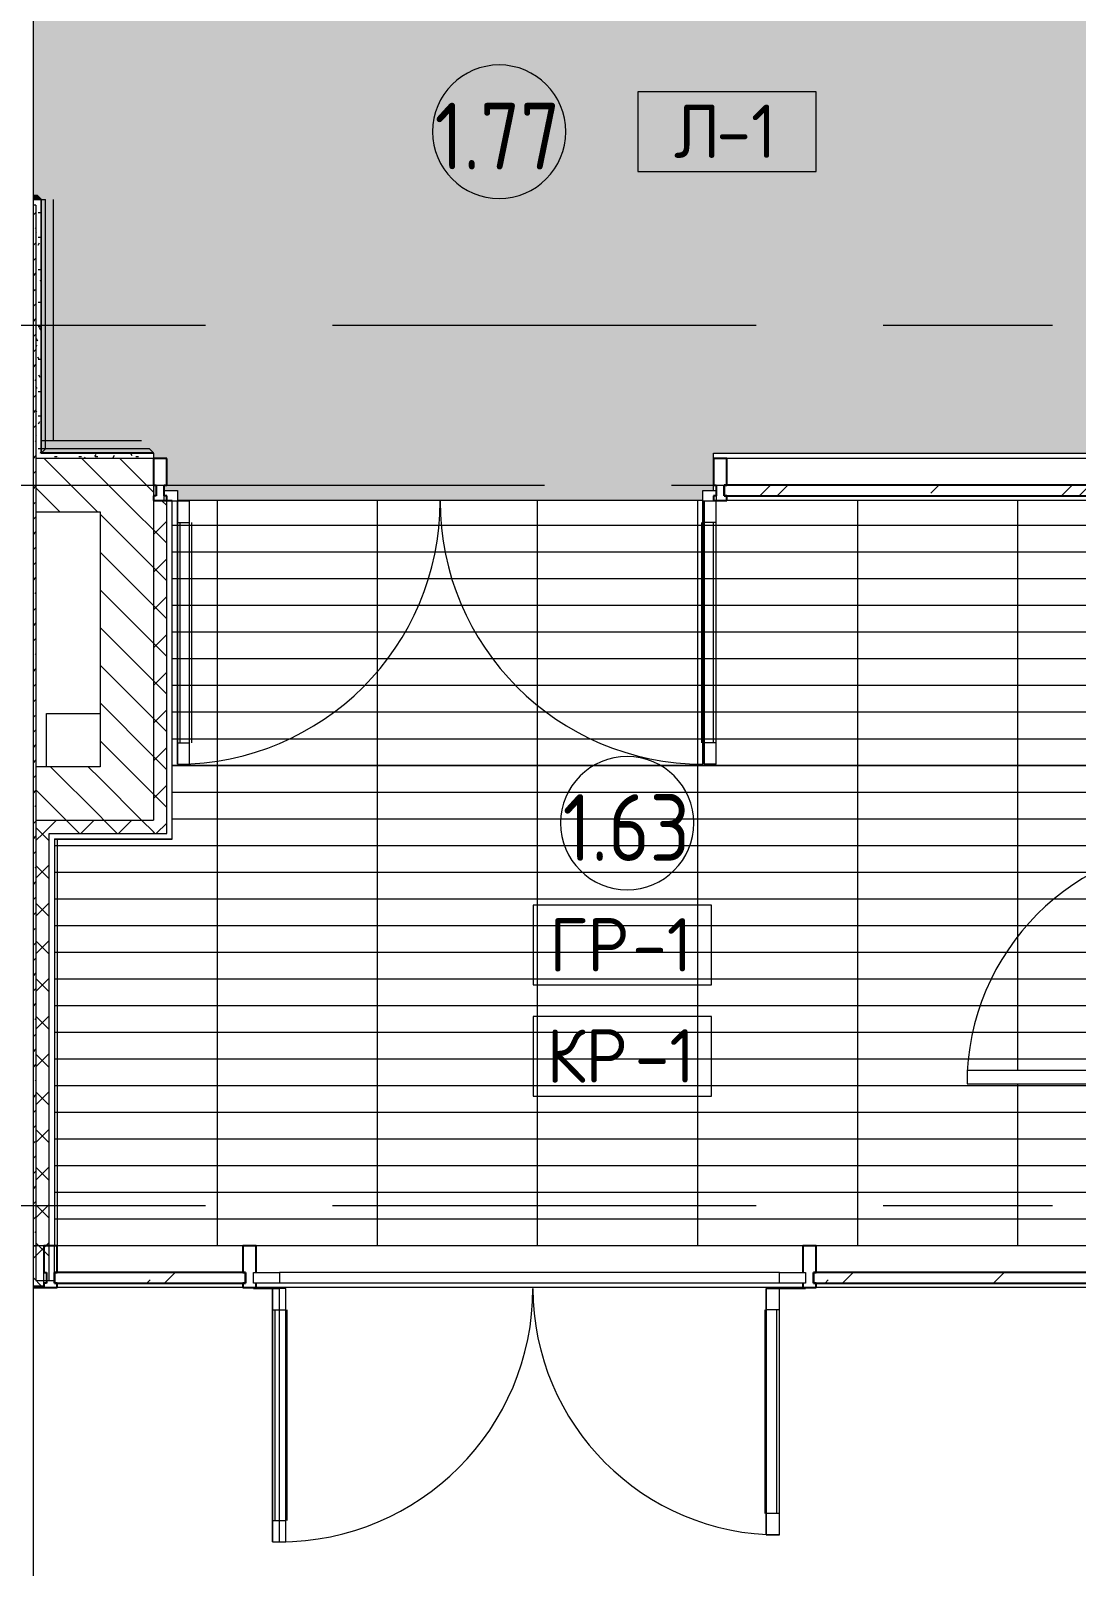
# Model space of a CAD drawing. Header units: millimetres. Extents: x 81671 to 282875, y -8553 to 29000.
# Drawn here: x 84950 to 88870, y 6448 to 12203 of the extents above; entities that cross this region are included whole.
import ezdxf

# ---------------------------------------------------------------- set-up
doc = ezdxf.new("R2010")
doc.units = ezdxf.units.MM
doc.linetypes.add('Осевая', pattern=[3175, 635, -476.25, 1587.5, -476.25])
for name, color, linetype, lineweight in [('A-AREA-IDEN', 7, 'Continuous', 9), ('A-DETL-GENF', 7, 'Continuous', 9), ('A-DOOR', 7, 'Continuous', 9), ('A-DOOR-1', 7, 'Continuous', 13), ('A-DOOR-FRAM', 7, 'Continuous', 13), ('A-FLOR-IDEN', 7, 'Continuous', 9), ('A-FLOR-PATT', 7, 'Continuous', 9), ('A-GLAZ-CURT', 7, 'Continuous', 9), ('A-GLAZ-CURT-1', 7, 'Continuous', 25), ('A-GLAZ-CWMG', 7, 'Continuous', 9), ('A-GLAZ-CWMG-1', 7, 'Continuous', 25), ('A-WALL', 7, 'Continuous', 9), ('I-WALL', 7, 'Continuous', 9), ('Оси', 7, 'Continuous', 9), ('Оси-2', 7, 'Осевая', 9)]:
    doc.layers.add(name, color=color, linetype=linetype, lineweight=lineweight)
for name, color, linetype, lineweight, true_color in [('A-FLOR-1', 7, 'Continuous', 9, 0x787878), ('A-GENM-3', 5, 'Continuous', 9, 0x0000ff), ('A-WALL-1', 9, 'Continuous', 9, 0x808080), ('A-WALL-FNSH-1', 9, 'Continuous', 9, 0x808080), ('I-WALL-2', 9, 'Continuous', 9, 0x808080)]:
    doc.layers.add(name, color=color, linetype=linetype, lineweight=lineweight, true_color=true_color)
doc.styles.add('GOST Common', font='GOST_Common.ttf', dxfattribs={"width": 0.9, "height": 250})
doc.styles.add('GOST Common_1', font='GOST_Common.ttf', dxfattribs={"height": 200})
pattern_1 = [(45, (0, 0), (-70.71068, 70.71068), []), (135, (0, 0), (-70.71068, -70.71068), [])]
pattern_2 = [(135, (0, 0), (-70.71068, -70.71068), [])]
pattern_3 = [(0, (0, 0), (121.92, 30.48), [10.058, -81.382, 10.058, -81.382, -487.68]), (0, (0, 0), (121.92, 30.48), [-182.88, 10.058, -172.822, 10.058, -81.382, -213.36]), (0, (0, 0), (121.92, 30.48), [-457.2, 10.058, -50.902, 10.058, -142.342]), (120, (45.72, 15.24), (-87.356454, 90.345817), [10.058, -81.382, 10.058, -81.382, -487.68]), (120, (45.72, 15.24), (-87.356454, 90.345817), [-182.88, 10.058, -172.822, 10.058, -81.382, -213.36]), (120, (45.72, 15.24), (-87.356454, 90.345817), [-457.2, 10.058, -50.902, 10.058, -142.342]), (240, (60.96, 76.2), (-34.563546, -120.825817), [10.058, -81.382, 10.058, -81.382, -487.68]), (240, (60.96, 76.2), (-34.563546, -120.825817), [-182.88, 10.058, -172.822, 10.058, -81.382, -213.36]), (240, (60.96, 76.2), (-34.563546, -120.825817), [-457.2, 10.058, -50.902, 10.058, -142.342])]

# ---------------------------------------------------------------- blocks, each defined once
blk = doc.blocks.new('110_Дверь_СКБ_2Ст - Д-2а_п_ Из коридора на лестницу-32215424-План отделки полов с раскладкой материалов 1 этажа в осях 23_1-33')
at = {"layer": 'A-DOOR'}
for centre, radius, start, end in [((-637.5, 125), 900, 0, 90), ((662.5, 125), 400, 90, 180)]:
    blk.add_arc(centre, radius, start, end, dxfattribs=at)
at = {"layer": 'A-DOOR-1'}
for p, q in [((-637.5, 1025), (-637.5, 125)), ((-587.5, 1025), (-637.5, 1025)), ((-587.5, 125), (-587.5, 1025)), ((662.5, 525), (612.5, 525)), ((612.5, 525), (612.5, 125)), ((662.5, 125), (662.5, 525)), ((-637.5, 125), (-587.5, 125)), ((612.5, 125), (662.5, 125))]:
    blk.add_line(p, q, dxfattribs=at)
at = {"layer": 'A-DOOR-FRAM'}
for p, q in [((-672.5, 133), (-742.5, 133)), ((-742.5, 133), (-742.5, 125)), ((-742.5, 125), (-672.5, 125)), ((-637.5, 125), (-687.5, 125)), ((-687.5, 125), (-687.5, 45)), ((-672.5, 125), (-672.5, 133)), ((-637.5, 75), (-637.5, 125)), ((662.5, 125), (662.5, 75)), ((712.5, 125), (662.5, 125)), ((767.5, 133), (697.5, 133)), ((697.5, 133), (697.5, 125)), ((697.5, 125), (767.5, 125)), ((712.5, 45), (712.5, 125)), ((767.5, 125), (767.5, 133)), ((-627.5, 75), (-637.5, 75)), ((-627.5, 45), (-627.5, 75)), ((662.5, 75), (652.5, 75)), ((652.5, 75), (652.5, 45)), ((-687.5, 45), (-627.5, 45)), ((-672.5, 45), (-687.5, 45)), ((-687.5, 45), (-687.5, -125)), ((-672.5, -125), (-672.5, 45)), ((652.5, 45), (712.5, 45)), ((712.5, 45), (697.5, 45)), ((697.5, 45), (697.5, -125)), ((712.5, -125), (712.5, 45)), ((-672.5, -125), (-742.5, -125)), ((-742.5, -125), (-742.5, -133)), ((-742.5, -133), (-672.5, -133)), ((-687.5, -125), (-672.5, -125)), ((-672.5, -133), (-672.5, -125)), ((697.5, -125), (712.5, -125)), ((767.5, -125), (697.5, -125)), ((697.5, -125), (697.5, -133)), ((697.5, -133), (767.5, -133)), ((767.5, -133), (767.5, -125))]:
    blk.add_line(p, q, dxfattribs=at)
blk = doc.blocks.new('Системная панель - Стекло - 40мм-24251897-План отделки полов с раскладкой материалов 1 этажа в осях 23_1-33')
at = {"layer": 'A-GLAZ-CURT'}
h = blk.add_hatch(dxfattribs=at)
h.set_pattern_fill('FP_30', color=256, style=0, pattern_type=2)
h.set_pattern_definition([(45, (-85497.5, -7410), (-282.8427, 282.8427), [200, -600]), (45, (-85697.5, -7510), (-282.8427, 282.8427), [600, -200]), (45, (-85297.5, -7610), (-282.8427, 282.8427), [200, -600])])
h.paths.add_polyline_path([(-243.9, 0), (357.5, 0), (357.5, 40), (-357.5, 40), (-357.5, 0)])
at = {"layer": 'A-GLAZ-CURT-1'}
for p, q in [((357.5, 40), (-357.5, 40)), ((-357.5, 40), (-357.5, 0)), ((-357.5, 0), (357.5, 0)), ((357.5, 0), (357.5, 40))]:
    blk.add_line(p, q, dxfattribs=at)
blk = doc.blocks.new('Прямоугольный импост - Импост структурный с накладкой - 160мм-24251894-План отделки полов с раскладкой материалов 1 этажа в осях 23_1-33')
at = {"layer": 'A-GLAZ-CWMG'}
for p, q in [((85745, 7650), (85050, 7650)), ((85745, 7493), (85050, 7493))]:
    blk.add_line(p, q, dxfattribs=at)
blk = doc.blocks.new('Дверь_Витражная_остекление_ - ВВ-17 остекление-32475309-План отделки полов с раскладкой материалов 1 этажа в осях 23_1-33')
at = {"layer": 'A-DETL-GENF'}
for p, q in [((-940, -20), (-985, -20)), ((-985, -1005), (-985, -20)), ((-940, -20), (-985, -20)), ((-985, -20), (-985, -1005)), ((-940, -1005), (-940, -20)), ((-940, -1005), (-940, -20)), ((990, -1005), (990, -20)), ((990, -20), (990, -1005)), ((1035, -1005), (1035, -20)), ((1035, -1005), (1035, -20)), ((-985, -100), (-940, -100)), ((-975, -925), (-975, -100)), ((-931, -925), (-931, -100)), ((981, -925), (981, -100)), ((1035, -100), (990, -100)), ((1025, -925), (1025, -100)), ((-985, -925), (-940, -925)), ((1035, -925), (990, -925)), ((-985, -1005), (-940, -1005)), ((-985, -1005), (-940, -1005)), ((1035, -1005), (990, -1005)), ((990, -1005), (1035, -1005))]:
    blk.add_line(p, q, dxfattribs=at)
at = {"layer": 'A-DOOR'}
for p, q in [((-985, -1005), (-985, -20)), ((985, -1005), (985, -20))]:
    blk.add_line(p, q, dxfattribs=at)
for centre, start, end in [((-985, -20), 270, 0), ((985, -20), 180, 270)]:
    blk.add_arc(centre, 985, start, end, dxfattribs=at)
at = {"layer": 'A-DOOR-1'}
for p, q in [((-1035, 20), (-985, 20)), ((-1035, -20), (-1035, 20)), ((-985, 20), (-985, -20)), ((985, 20), (1035, 20)), ((985, -20), (985, 20)), ((1035, 20), (1035, -20)), ((-985, -20), (-1035, -20)), ((1035, -20), (985, -20))]:
    blk.add_line(p, q, dxfattribs=at)
blk = doc.blocks.new('Системная панель - Стекло - 40мм-24251898-План отделки полов с раскладкой материалов 1 этажа в осях 23_1-33')
at = {"layer": 'A-GLAZ-CURT'}
h = blk.add_hatch(dxfattribs=at)
h.set_pattern_fill('FP_31', color=256, style=0, pattern_type=2)
h.set_pattern_definition([(45, (-88612.5, -7410), (-282.8427, 282.8427), [200, -600]), (45, (-88812.5, -7510), (-282.8427, 282.8427), [600, -200]), (45, (-88412.5, -7610), (-282.8427, 282.8427), [200, -600])])
h.paths.add_polyline_path([(627.5, 0), (627.5, 40), (-627.5, 40), (-627.5, 0), (-29.1, 0)])
at = {"layer": 'A-GLAZ-CURT-1'}
for p, q in [((627.5, 40), (-627.5, 40)), ((-627.5, 40), (-627.5, 0)), ((627.5, 0), (627.5, 40)), ((-627.5, 0), (627.5, 0))]:
    blk.add_line(p, q, dxfattribs=at)
blk = doc.blocks.new('Прямоугольный импост - Импост структурный с накладкой - 160мм-24251895-План отделки полов с раскладкой материалов 1 этажа в осях 23_1-33')
at = {"layer": 'A-GLAZ-CWMG'}
for p, q in [((89130, 7650), (87895, 7650)), ((89130, 7493), (87895, 7493))]:
    blk.add_line(p, q, dxfattribs=at)
blk = doc.blocks.new('Прямоугольный импост - Импост структурный с накладкой - 160мм-18691755-План отделки полов с раскладкой материалов 1 этажа в осях 23_1-33')
at = {"layer": 'A-GLAZ-CWMG-1'}
for p, q in [((-25, 0), (-25, 17)), ((-25, 17), (25, 17)), ((25, 0), (15, 0)), ((15, 0), (15, -40)), ((25, 17), (25, 0)), ((-25, -140), (-25, -40)), ((15, -40), (25, -40)), ((25, -40), (25, -140)), ((25, -140), (-25, -140))]:
    blk.add_line(p, q, dxfattribs=at)
blk = doc.blocks.new('Дверь_Витражная_СКБ_2Ст - ВВ-17-31911620-План отделки полов с раскладкой материалов 1 этажа в осях 23_1-33')
at = {"layer": 'A-DETL-GENF'}
for p, q in [((-1035, -20), (-1035, -17)), ((-1035, -17), (-1035, -20)), ((-937, -20), (-1035, -20)), ((-1035, -20), (-937, -20)), ((-913, -20), (-963, -20)), ((-963, -970), (-963, -20)), ((-913, -20), (-963, -20)), ((-963, -20), (-963, -970)), ((-937, -17), (-937, -20)), ((-937, -20), (-937, -17)), ((-913, -970), (-913, -20)), ((-913, -970), (-913, -20)), ((887, -20), (937, -20)), ((887, -944), (887, -20)), ((887, -20), (887, -944)), ((937, -20), (887, -20)), ((937, -17), (937, -20)), ((937, -17), (937, -20)), ((937, -944), (937, -20)), ((937, -944), (937, -20)), ((937, -20), (1035, -20)), ((937, -20), (1035, -20)), ((1035, -20), (1035, -17)), ((1035, -20), (1035, -17)), ((-963, -100), (-913, -100)), ((-953, -890), (-953, -100)), ((-909, -890), (-909, -100)), ((883, -864), (883, -100)), ((937, -100), (887, -100)), ((927, -864), (927, -100)), ((-963, -890), (-913, -890)), ((937, -864), (887, -864)), ((-963, -970), (-913, -970)), ((-963, -970), (-913, -970)), ((937, -944), (887, -944)), ((887, -944), (937, -944))]:
    blk.add_line(p, q, dxfattribs=at)
at = {"layer": 'A-DOOR'}
for p, q in [((-937, -970), (-937, -20)), ((937, -944), (937, -20))]:
    blk.add_line(p, q, dxfattribs=at)
for centre, radius, start, end in [((-937, -20), 950, 270, 0), ((937, -20), 924, 180, 270)]:
    blk.add_arc(centre, radius, start, end, dxfattribs=at)
at = {"layer": 'A-DOOR-1'}
for p, q in [((-1035, 40), (-937, 40)), ((-1035, 0), (-1035, 40)), ((-937, 40), (-937, 0)), ((937, 40), (1035, 40)), ((937, 0), (937, 40)), ((1035, 40), (1035, 0)), ((-937, 0), (-1035, 0)), ((1035, 0), (937, 0))]:
    blk.add_line(p, q, dxfattribs=at)
blk = doc.blocks.new('Прямоугольный импост - Импост структурный с накладкой - 160мм-20587511-План отделки полов с раскладкой материалов 1 этажа в осях 23_1-33')
at = {"layer": 'A-GLAZ-CWMG'}
for p, q in [((87845, 7650), (85795, 7650)), ((87757, 7550), (85883, 7550)), ((87845, 7493), (85795, 7493)), ((87757, 7510), (85883, 7510))]:
    blk.add_line(p, q, dxfattribs=at)
blk = doc.blocks.new('Прямоугольный импост - Импост структурный с накладкой - 160мм-V3-План отделки полов с раскладкой материалов 1 этажа в осях 23_1-33')
at = {"layer": 'A-GLAZ-CWMG-1'}
for p, q in [((-25, 0), (-25, 17)), ((-25, 17), (25, 17)), ((-15, 0), (-25, 0)), ((-15, -40), (-15, 0)), ((25, 17), (25, 0)), ((-25, -140), (-25, -40)), ((-25, -40), (-15, -40)), ((25, -40), (25, -140)), ((25, -140), (-25, -140))]:
    blk.add_line(p, q, dxfattribs=at)
blk = doc.blocks.new('Системная панель - Стекло - 40мм-32474674-План отделки полов с раскладкой материалов 1 этажа в осях 23_1-33')
at = {"layer": 'A-GLAZ-CURT'}
h = blk.add_hatch(dxfattribs=at)
h.set_pattern_fill('FP_32', color=256, style=0, pattern_type=2)
h.set_pattern_definition([(45, (-88535, -10360), (-282.8427, 282.8427), [200, -600]), (45, (-88735, -10460), (-282.8427, 282.8427), [600, -200]), (45, (-88335, -10560), (-282.8427, 282.8427), [200, -600])])
h.paths.add_polyline_path([(885, 0), (885, 40), (-885, 40), (-885, 0), (48.4, 0)])
at = {"layer": 'A-GLAZ-CURT-1'}
for p, q in [((885, 40), (-885, 40)), ((-885, 40), (-885, 0)), ((-885, 0), (885, 0)), ((885, 0), (885, 40))]:
    blk.add_line(p, q, dxfattribs=at)
blk = doc.blocks.new('Прямоугольный импост - Импост структурный с накладкой - 160мм Темный-32475581-План отделки полов с раскладкой материалов 1 этажа в осях 23_1-33')
at = {"layer": 'A-GLAZ-CWMG'}
for p, q in [((89310, 10600), (87560, 10600)), ((89250, 10443), (87560, 10443))]:
    blk.add_line(p, q, dxfattribs=at)
blk = doc.blocks.new('Прямоугольный импост - Импост структурный с накладкой - 160мм Темный-30755591-План отделки полов с раскладкой материалов 1 этажа в осях 23_1-33')
at = {"layer": 'A-GLAZ-CWMG-1'}
for p, q in [((-25, 0), (-25, 17)), ((-25, 17), (25, 17)), ((-15, 0), (-25, 0)), ((-15, -40), (-15, 0)), ((25, 0), (15, 0)), ((15, 0), (15, -40)), ((25, 17), (25, 0)), ((-25, -140), (-25, -40)), ((-25, -40), (-15, -40)), ((15, -40), (25, -40)), ((25, -40), (25, -140)), ((25, -140), (-25, -140))]:
    blk.add_line(p, q, dxfattribs=at)
blk = doc.blocks.new('Прямоугольный импост - Импост структурный с накладкой - 160мм Темный-32348142-План отделки полов с раскладкой материалов 1 этажа в осях 23_1-33')
at = {"layer": 'A-GLAZ-CWMG-1'}
for p, q in [((0, 17), (-50, 17)), ((-50, 17), (-50, 0)), ((-50, 0), (-40, 0)), ((-40, 0), (-40, -40)), ((-10, -40), (-10, 0)), ((-10, 0), (0, 0)), ((0, 0), (0, 17)), ((-40, -40), (-50, -40)), ((-50, -40), (-50, -140)), ((0, -40), (-10, -40)), ((0, -140), (0, -40)), ((-50, -140), (0, -140))]:
    blk.add_line(p, q, dxfattribs=at)
blk = doc.blocks.new('Прямоугольный импост - Импост структурный с накладкой - 160мм-22875598-План отделки полов с раскладкой материалов 1 этажа в осях 23_1-33')
at = {"layer": 'A-GLAZ-CWMG-1'}
for p, q in [((0, 17), (-50, 17)), ((-50, 17), (-50, 0)), ((-50, 0), (-40, 0)), ((-40, 0), (-40, -40)), ((-10, -40), (-10, 0)), ((-10, 0), (0, 0)), ((0, 0), (0, 17)), ((-40, -40), (-50, -40)), ((-50, -40), (-50, -140)), ((0, -40), (-10, -40)), ((0, -140), (0, -40)), ((-50, -140), (0, -140))]:
    blk.add_line(p, q, dxfattribs=at)
blk = doc.blocks.new('Плинтус - Плинтус светлый _сад_-33477164-План отделки полов с раскладкой материалов 1 этажа в осях 23_1-33')
at = {"layer": 'A-GENM-3'}
blk.add_hatch(color=256, dxfattribs=at).paths.add_polyline_path([(0, 0), (15, -15), (30.3, -15), (30.3, 0)])
for p, q in [((0, 0), (30.3, 0)), ((0, 0), (15, -15)), ((15, -15), (30.3, -15))]:
    blk.add_line(p, q, dxfattribs=at)
blk = doc.blocks.new('Плинтус - Плинтус светлый _сад_-33477162-План отделки полов с раскладкой материалов 1 этажа в осях 23_1-33')
at = {"layer": 'A-GENM-3'}
blk.add_hatch(color=256, dxfattribs=at).paths.add_polyline_path([(0, 0), (15, -15), (950, -15), (950, 0), (559.9, 0)])
for p, q in [((0, 0), (950, 0)), ((0, 0), (15, -15)), ((15, -15), (950, -15)), ((45, -45), (950, -45)), ((950, 0), (950, -15))]:
    blk.add_line(p, q, dxfattribs=at)
blk = doc.blocks.new('Плинтус - Плинтус светлый _сад_-33477160-План отделки полов с раскладкой материалов 1 этажа в осях 23_1-33')
at = {"layer": 'A-GENM-3'}
blk.add_hatch(color=256, dxfattribs=at).paths.add_polyline_path([(419, 0), (0, 0), (15, -15), (419, -15)])
for p, q in [((0, 0), (419, 0)), ((0, 0), (15, -15)), ((15, -15), (419, -15)), ((45, -45), (419, -45)), ((419, 0), (419, -15))]:
    blk.add_line(p, q, dxfattribs=at)
blk = doc.blocks.new('DET_L_Линия разрыва - М100-30654842-План отделки полов с раскладкой материалов 1 этажа в осях 23_1-33')
at = {"layer": 'A-DETL-GENF'}
blk.add_line((24079.7, 0), (12339.9, 0), dxfattribs=at)
blk = doc.blocks.new('Марка_Помещения - Номер-25198446-План отделки полов с раскладкой материалов 1 этажа в осях 23_1-33')
at = {"layer": 'A-AREA-IDEN'}
for start, end in [(360, 180), (180, 360)]:
    blk.add_arc((0, 0), 2.5, start, end, dxfattribs=at)
blk = doc.blocks.new('М_перекрытий_ЭП - Типоразмер-25383776-План отделки полов с раскладкой материалов 1 этажа в осях 23_1-33')
at = {"layer": 'A-FLOR-IDEN'}
for p, q in [((3.352, 1.578), (-3.336, 1.578)), ((-3.336, 1.578), (-3.336, -1.406)), ((3.352, -1.406), (3.352, 1.578)), ((-3.336, -1.406), (3.352, -1.406))]:
    blk.add_line(p, q, dxfattribs=at)

msp = doc.modelspace()

# ---------------------------------------------------------------- hatches: boundary and pattern name
at = {"layer": 'A-FLOR-PATT'}
h = msp.add_hatch(color=256, dxfattribs=at)
h.paths.add_polyline_path([(87470, 10443), (87470, 10480), (87510, 10480), (87510, 10620), (89973.6, 10620), (89973.6, 11602.3), (90080.5, 11600.7), (90186.5, 11587.7), (90290.6, 11563.5), (90391.4, 11528.3), (90488, 11482.6), (90579.1, 11426.8), (90663.8, 11361.6), (90741, 11287.8), (90809.9, 11206.2), (90872.5, 11112.2), (90920, 11022.3), (90959.3, 10924), (90988.2, 10821.2), (91026.3, 10869.8), (91071.5, 10911.8), (91122.8, 10946.2), (91178.8, 10972.3), (91238.2, 10989.2), (91285, 10994.9), (91285, 11000), (91335, 11000), (91335, 10995.4), (91361.3, 10994.4), (91361.3, 10620), (97399, 10621), (97399, 11340), (98522.6, 11340), (98522.6, 11360), (98519.6, 11360), (98519.6, 11410), (98559.6, 11410), (98559.6, 11360), (98579.6, 11360), (98579.6, 11370), (98679.6, 11370), (98679.6, 11340), (98720, 11341), (98720, 11408.4), (98716.8, 11408.4), (98716.8, 11429.5), (98702.2, 11429.5), (98702.2, 13209.5), (98720, 13209.5), (98720, 13218.4), (98716.8, 13218.4), (98716.8, 13308.4), (98720, 13308.4), (98720, 13380), (98700, 13380), (98700, 13220), (98679.6, 13220), (98679.6, 13170), (98579.6, 13170), (98579.6, 13180), (98559.6, 13180), (98559.6, 13130), (98519.6, 13130), (98519.6, 13180), (98522.6, 13180), (98522.6, 13220), (98480, 13220), (98480, 13222.2), (98450, 13222.2), (98450, 12800), (98410, 12800), (98410, 13222.2), (97984.8, 13222.2), (97984.8, 11507.1), (98534.8, 11507.1), (98534.8, 11457.1), (97934.8, 11457.1), (97934.8, 13272.2), (98410, 13272.2), (98410, 13364), (97470, 13364), (97470, 12800), (97430, 12800), (97430, 13364), (96450, 13364), (96450, 13379), (96396.8, 13379), (96396.8, 13007.2), (96375, 13005.5), (96375, 13000), (96325, 13000), (96325, 13006.8), (96274.3, 13013.3), (96215.2, 13030.6), (96159.5, 13056.8), (96108.6, 13091.3), (96063.7, 13133.3), (96025.8, 13181.8), (95996.5, 13078.5), (95958.3, 12982.9), (95909.3, 12889.9), (95850.7, 12802.6), (95783.2, 12721.9), (95707.6, 12648.9), (95624.7, 12584.2), (95535.4, 12528.7), (95440.8, 12482.8), (95341.8, 12447.2), (95239.7, 12422.3), (95135.5, 12408.3), (95030.4, 12405.3), (95030.4, 13379), (94455, 13380), (94455, 13392), (94440, 13392), (94440, 12940), (93070, 12940), (93070, 13392), (93055, 13392), (93055, 13380), (92231.3, 13379), (92231.3, 12500.6), (92128.1, 12502), (92025.8, 12515.3), (91925.8, 12540.3), (91829.2, 12576.7), (91737.5, 12623.9), (91651.6, 12681.5), (91573.4, 12748.2), (91503.1, 12823.7), (91442, 12906.8), (91386.9, 13005.6), (91348.2, 13098.5), (91320.2, 13194.6), (91303.2, 13291.7), (91297.3, 13376.3), (91285, 13364), (89360, 13364), (89360, 13379), (89343.8, 13379), (89339.1, 13297), (89321.3, 13195.4), (89292, 13096.5), (89251.5, 13001.7), (89200.3, 12912.1), (89139.2, 12829), (89068.9, 12753.5), (88990.4, 12686.6), (88904.8, 12629.2), (88813.1, 12581.9), (88716.5, 12545.6), (88616.5, 12520.6), (88514.2, 12507.3), (88411, 12505.8), (88411, 13364), (87590, 13364), (87590, 12800), (87550, 12800), (87550, 13364), (86708.4, 13364), (86708.4, 12800), (86668.4, 12800), (86668.4, 13364), (86090, 13364), (86090, 13379), (86083.8, 13379.8), (86079.1, 13297), (86061.3, 13195.4), (86032, 13096.5), (85991.5, 13001.7), (85940.3, 12912.1), (85879.2, 12829), (85808.9, 12753.5), (85730.4, 12686.6), (85644.8, 12629.2), (85553.1, 12581.9), (85456.5, 12545.6), (85356.5, 12520.6), (85254.2, 12507.3), (85151, 12505.8), (85151, 13380), (85140, 13379), (85125, 13364), (84960.7, 13364), (84960.7, 11586), (84976, 11586), (84990, 11571), (84990, 11570), (84991, 10620), (85410, 10620), (85410, 10600), (85460, 10600), (85460, 10500), (85450, 10500), (85450, 10480), (85500, 10480), (85500, 10443), (87151.5, 10443)])
h.paths.add_polyline_path([(85410, 10460), (85420, 10460), (85420, 10500), (85410, 10500)])
h.paths.add_polyline_path([(91213.8, 10620), (91271.3, 10620), (91271.3, 10903.7), (91213.8, 10889.2), (91160.2, 10863.9), (91112.6, 10828.7), (91071.5, 10783), (91042, 10734.2), (91021.8, 10678.5), (91012.7, 10620), (91185, 10620)])
h.paths.add_polyline_path([(90894.2, 10620), (90922.1, 10620), (90912.2, 10734.2), (90894.2, 10827.1), (90862.7, 10926.8), (90819.3, 11023.2), (90762.3, 11117.6), (90703, 11195.5), (90630.4, 11270.8), (90549.7, 11337.4), (90461.8, 11394.2), (90368, 11440.6), (90269.5, 11475.9), (90167.6, 11499.6), (90063.6, 11511.5), (90063.6, 11500), (90085, 11499.6), (90085, 10620), (90481.2, 10620)])
h.paths.add_polyline_path([(84991, 10621), (84991, 10622.1), (84991, 11571), (85006, 11571), (85006, 10636), (85395, 10636), (85409.6, 10621), (85006, 10621)])
h.paths.add_polyline_path([(97398, 11341), (97413, 11356), (98478, 11356), (98478, 11341), (97399, 11341)])
h.paths.add_polyline_path([(93460, 10621), (93460, 10636), (97383, 10636), (97383, 11341), (97398, 11340), (97397.4, 10621), (93810.9, 10621)])
h.paths.add_polyline_path([(92510, 10621), (91410, 10621), (91410, 10636), (92495, 10636)])
h.paths.add_polyline_path([(89815.3, 10621), (89359, 10621), (89359, 10636), (89945, 10636), (89960, 10621)])
h.paths.add_polyline_path([(95120.4, 12497.4), (95222.2, 12510.6), (95321.9, 12535.3), (95418.1, 12571.1), (95509.7, 12617.5), (95595.4, 12674.1), (95674.2, 12740), (95745, 12814.4), (95808.8, 12899.5), (95859.1, 12984.7), (95901.6, 13080.5), (95933, 13181.8), (95951.6, 13277.1), (95959.7, 13379), (95125, 13379), (95125, 12500), (95120.4, 12500)])
h.paths.add_polyline_path([(92141.3, 12591.3), (92141.3, 13379), (91388.3, 13379), (91394, 13291.7), (91414, 13190.1), (91447.2, 13091.2), (91486.8, 13007), (91540.9, 12921.7), (91605.3, 12843.8), (91678.9, 12774.6), (91760.7, 12715.2), (91849.2, 12666.5), (91943.1, 12629.2), (92041, 12604.1), (92128.1, 12593)])
h.paths.add_polyline_path([(88501, 12596.6), (88601.3, 12609.3), (88699.2, 12634.5), (88793.1, 12671.8), (88881.6, 12720.5), (88963.4, 12779.9), (89037, 12849.1), (89101.4, 12927), (89155.5, 13012.3), (89200.3, 13109.3), (89229.7, 13199.9), (89248.7, 13299.1), (89253.7, 13379), (88501, 13379), (88501, 12609.3)])
h.paths.add_polyline_path([(85241, 12596.6), (85341.3, 12609.3), (85439.2, 12634.5), (85533.1, 12671.8), (85621.6, 12720.5), (85703.4, 12779.9), (85777, 12849.1), (85841.4, 12927), (85895.5, 13012.3), (85940.3, 13109.3), (85969.7, 13199.9), (85988.7, 13299.1), (85993.7, 13379), (85241, 13379), (85241, 12609.3)])
h.paths.add_polyline_path([(94390, 12990), (94390, 13530), (93120, 13530), (93120, 12990), (93810.9, 12990)])
h.paths.add_polyline_path([(96305, 13099.1), (96305, 13379), (96050.8, 13379), (96060.1, 13322), (96080.3, 13267.4), (96110.6, 13217.6), (96149.7, 13174.5), (96196.3, 13139.5), (96248.7, 13114.1), (96274.3, 13107.3)])
h.paths.add_polyline_path([(98579.6, 13210), (98579.6, 13220), (98539.6, 13220), (98539.6, 13210)])
h.paths.add_polyline_path([(98480, 13272.2), (98480, 13364), (98450, 13364), (98450, 13272.2), (98472.5, 13272.2)])
h.paths.add_polyline_path([(94480, 13364), (94480, 13379), (95000, 13379), (94985, 13364)])
h.paths.add_polyline_path([(92983.7, 13364), (92250, 13364), (92250, 13379), (93030, 13379), (93015, 13364)])
h.paths.add_polyline_path([(98480, 13379), (98480, 13380), (98472.5, 13379)])
h = msp.add_hatch(dxfattribs=at)
h.set_pattern_fill('FP_69', color=256, style=0, pattern_type=2)
h.set_pattern_definition([(0, (86850, 8850), (0, 100), [])])
h.paths.add_polyline_path([(89140, 7650), (89250, 7650), (89250, 8206.1), (89352, 8206.1), (89352, 8221.1), (89360, 8221.1), (89360, 8256.1), (88460, 8256.1), (88460, 8306.1), (89360, 8306.1), (89360, 9506.1), (88960, 9506.1), (88960, 9556.1), (89360, 9556.1), (89360, 9591.1), (89352, 9591.1), (89352, 9606.1), (89250, 9606.1), (89250, 10443), (87520, 10443), (87520, 10440), (87470, 10440), (87470, 10443), (85500, 10443), (85500, 10440), (85480, 10440), (85480, 9175), (85040, 9174), (85040, 7650), (89130, 7650)])
h = msp.add_hatch(dxfattribs=at)
h.set_pattern_fill('FP_91', color=256, style=0, pattern_type=2)
h.set_pattern_definition([(0, (86850, 8850), (0, 600), []), (90, (86850, 8850), (-600, 4e-14), [])])
h.paths.add_polyline_path([(89140, 7650), (89250, 7650), (89250, 8206.1), (89352, 8206.1), (89352, 8221.1), (89360, 8221.1), (89360, 8256.1), (88460, 8256.1), (88460, 8306.1), (89360, 8306.1), (89360, 9506.1), (88960, 9506.1), (88960, 9556.1), (89360, 9556.1), (89360, 9591.1), (89352, 9591.1), (89352, 9606.1), (89250, 9606.1), (89250, 10443), (87520, 10443), (87520, 10440), (87470, 10440), (87470, 10443), (85500, 10443), (85500, 10440), (85480, 10440), (85480, 9175), (85040, 9174), (85040, 7650), (89130, 7650)])
at = {"layer": 'A-WALL'}
h = msp.add_hatch(dxfattribs=at)
h.set_pattern_fill('FP_5', color=256, style=0, pattern_type=2)
h.set_pattern_definition(pattern_1)
h.paths.add_polyline_path([(89180, 7500), (89202, 7500), (89202, 7650), (89180, 7650), (89180, 7527.1)])
h.paths.add_polyline_path([(85000, 7500), (85000, 7650), (84960.7, 7650), (84960.7, 7500)])
at = {"layer": 'I-WALL'}
h = msp.add_hatch(dxfattribs=at)
h.set_pattern_fill('FP_2', color=256, style=0, pattern_type=2)
h.set_pattern_definition([(45, (0, 0), (-57.02463, 57.02463), []), (45, (57.025, 0), (-57.02463, 57.02463), [100.806, -20.161, 3.353, -16.808])])
h.paths.add_polyline_path([(84960.7, 7650), (84970, 7650), (84970, 11550), (84960.7, 11550), (84960.7, 8745)])
h = msp.add_hatch(dxfattribs=at)
h.set_pattern_fill('FP_4', color=256, style=0, pattern_type=2)
h.set_pattern_definition(pattern_2)
h.paths.add_polyline_path([(85410, 10400), (85410, 10600), (84970, 10600), (84970, 10400), (85210, 10400)])
h = msp.add_hatch(dxfattribs=at)
h.set_pattern_fill('FP_5', color=256, style=0, pattern_type=2)
h.set_pattern_definition(pattern_1)
h.paths.add_polyline_path([(85410, 9195), (85460, 9195), (85460, 10443), (85410, 10443), (85410, 9245)])
h = msp.add_hatch(dxfattribs=at)
h.set_pattern_fill('FP_4', color=256, style=0, pattern_type=2)
h.set_pattern_definition(pattern_2)
h.paths.add_polyline_path([(85410, 9245), (85410, 10400), (85210, 10400), (85210, 9245)])
h = msp.add_hatch(dxfattribs=at)
h.set_pattern_fill('FP_4', color=256, style=0, pattern_type=2)
h.set_pattern_definition(pattern_2)
h.paths.add_polyline_path([(85210, 9245), (85210, 9445), (84970, 9445), (84970, 9245), (85153.6, 9245)])
h = msp.add_hatch(dxfattribs=at)
h.set_pattern_fill('FP_5', color=256, style=0, pattern_type=2)
h.set_pattern_definition(pattern_1)
h.paths.add_polyline_path([(85410, 9195), (85410, 9245), (84970, 9245), (84970, 9195), (85153.6, 9195)])
h = msp.add_hatch(dxfattribs=at)
h.set_pattern_fill('FP_5', color=256, style=0, pattern_type=2)
h.set_pattern_definition(pattern_1)
h.paths.add_polyline_path([(84970, 7520), (85020, 7520), (85020, 9195), (84970, 9195), (84970, 7527.1)])
at = {"layer": 'I-WALL-2'}
h = msp.add_hatch(dxfattribs=at)
h.set_pattern_fill('FP_64', color=256, style=0, pattern_type=2)
h.set_pattern_definition(pattern_3)
h.paths.add_polyline_path([(84970, 11550), (84970, 11570), (84960.7, 11570), (84960.7, 11550)])
h = msp.add_hatch(dxfattribs=at)
h.set_pattern_fill('FP_64', color=256, style=0, pattern_type=2)
h.set_pattern_definition(pattern_3)
h.paths.add_polyline_path([(84990, 10600), (84990, 11570), (84970, 11570), (84970, 10600)])
h = msp.add_hatch(dxfattribs=at)
h.set_pattern_fill('FP_64', color=256, style=0, pattern_type=2)
h.set_pattern_definition(pattern_3)
h.paths.add_polyline_path([(85410, 10600), (85410, 10620), (84990, 10620), (84990, 10600), (85153.6, 10600)])

# ---------------------------------------------------------------- linework, layer by layer
at = {"layer": 'A-FLOR-1'}
for p, q in [((87510, 10600), (87510, 10620)), ((87510, 10620), (89359, 10620)), ((87510, 10480), (87510, 10500)), ((87470, 10443), (85500, 10443)), ((85010, 9445), (85010, 9645)), ((85010, 9645), (85210, 9645))]:
    msp.add_line(p, q, dxfattribs=at)
at = {"layer": 'A-WALL'}
for p, q in [((84990, 10620), (84990, 11570)), ((84990, 10620), (85410, 10620)), ((85460, 9195), (85460, 10443)), ((85020, 9195), (85460, 9195)), ((85020, 7520), (85020, 9195)), ((85040, 9175), (85410, 9175)), ((85040, 9175), (85040, 7650)), ((84960.7, 7500), (85000, 7500)), ((84960.7, 7497), (85000, 7497))]:
    msp.add_line(p, q, dxfattribs=at)
at = {"layer": 'A-WALL-1'}
for p, q in [((84990, 11570), (84960.7, 11570)), ((84970, 11550), (84960.7, 11550)), ((84970, 11550), (84970, 7520)), ((85410, 10600), (84970, 10600)), ((85410, 10620), (85410, 9245)), ((85460, 10443), (85410, 10443)), ((84970, 10400), (85210, 10400)), ((85210, 10400), (85210, 9445)), ((85210, 9445), (84970, 9445)), ((84970, 9245), (85410, 9245)), ((84960.7, 7650), (84970, 7650)), ((85000, 7650), (84960.7, 7650)), ((85000, 7500), (85000, 7650)), ((84970, 7520), (85020, 7520))]:
    msp.add_line(p, q, dxfattribs=at)
at = {"layer": 'A-WALL-FNSH-1'}
for p, q in [((84991, 11571), (84960.7, 11571)), ((84991, 10620), (84991, 11571)), ((85410, 10621), (84990, 10621)), ((85410, 10620), (85410, 10621)), ((85481, 10443), (85460, 10443)), ((85480, 9175), (85480, 10443)), ((85481, 9174), (85481, 10443)), ((85041, 9174), (85481, 9174)), ((85041, 7650), (85041, 9174)), ((85410, 9175), (85480, 9175)), ((85040, 7520), (85040, 7650)), ((85040, 7650), (85041, 7650)), ((84960.7, 7492), (85000, 7492)), ((85000, 7492), (85000, 7500)), ((85020, 7520), (85040, 7520))]:
    msp.add_line(p, q, dxfattribs=at)
at = {"layer": 'Оси'}
for p, q in [((82470.8, 11100), (84970.8, 11100)), ((83740.8, 10500), (86240.8, 10500)), ((82470.8, 7800), (84970.8, 7800))]:
    msp.add_line(p, q, dxfattribs=at)
at = {"layer": 'Оси-2'}
for p, q in [((84970.8, 11100), (120319, 11100)), ((86240.8, 10500), (120319, 10500)), ((84970.8, 7800), (122760, 7800))]:
    msp.add_line(p, q, dxfattribs=at)

# ---------------------------------------------------------------- block references
at = {"layer": 'A-AREA-IDEN', "xscale": 99.99999999999993, "yscale": 99.99999999999993, "zscale": 99.99999999999993}
for p in [(86706.3, 11824.8), (87186.1, 9233.5)]:
    msp.add_blockref('Марка_Помещения - Номер-25198446-План отделки полов с раскладкой материалов 1 этажа в осях 23_1-33', p, dxfattribs=at)
at = {"layer": 'A-DETL-GENF', "rotation": 270.0000000000003}
msp.add_blockref('DET_L_Линия разрыва - М100-30654842-План отделки полов с раскладкой материалов 1 этажа в осях 23_1-33', (84960.7, 27380.8), dxfattribs=at)
at = {"layer": 'A-DOOR'}
for name, p in [('Дверь_Витражная_остекление_ - ВВ-17 остекление-32475309-План отделки полов с раскладкой материалов 1 этажа в осях 23_1-33', (86485, 10460)), ('Дверь_Витражная_СКБ_2Ст - ВВ-17-31911620-План отделки полов с раскладкой материалов 1 этажа в осях 23_1-33', (86820, 7510))]:
    msp.add_blockref(name, p, dxfattribs=at)
at = {"layer": 'A-DOOR', "rotation": 90}
msp.add_blockref('110_Дверь_СКБ_2Ст - Д-2а_п_ Из коридора на лестницу-32215424-План отделки полов с раскладкой материалов 1 этажа в осях 23_1-33', (89485, 8893.6), dxfattribs=at)
at = {"layer": 'A-FLOR-IDEN', "xscale": 99.99999999999993, "yscale": 99.99999999999993, "zscale": 99.99999999999993}
for p in [(87559.2, 11816.7), (87167.5, 8767.8), (87167.5, 8351.3)]:
    msp.add_blockref('М_перекрытий_ЭП - Типоразмер-25383776-План отделки полов с раскладкой материалов 1 этажа в осях 23_1-33', p, dxfattribs=at)
at = {"layer": 'A-GENM-3'}
for name, p, rotation in [('Плинтус - Плинтус светлый _сад_-33477164-План отделки полов с раскладкой материалов 1 этажа в осях 23_1-33', (84991, 11571), 180), ('Плинтус - Плинтус светлый _сад_-33477162-План отделки полов с раскладкой материалов 1 этажа в осях 23_1-33', (84991, 10621), 90.00000000000006), ('Плинтус - Плинтус светлый _сад_-33477160-План отделки полов с раскладкой материалов 1 этажа в осях 23_1-33', (85410, 10621), 180)]:
    msp.add_blockref(name, p, dxfattribs=dict(at, rotation=rotation))
at = {"layer": 'A-GLAZ-CURT'}
for name, p in [('Системная панель - Стекло - 40мм-32474674-План отделки полов с раскладкой материалов 1 этажа в осях 23_1-33', (88435, 10460)), ('Системная панель - Стекло - 40мм-24251897-План отделки полов с раскладкой материалов 1 этажа в осях 23_1-33', (85397.5, 7510)), ('Системная панель - Стекло - 40мм-24251898-План отделки полов с раскладкой материалов 1 этажа в осях 23_1-33', (88512.5, 7510))]:
    msp.add_blockref(name, p, dxfattribs=at)
at = {"layer": 'A-GLAZ-CWMG', "rotation": 180}
for name, p in [('Прямоугольный импост - Импост структурный с накладкой - 160мм Темный-32348142-План отделки полов с раскладкой материалов 1 этажа в осях 23_1-33', (85410, 10460)), ('Прямоугольный импост - Импост структурный с накладкой - 160мм-22875598-План отделки полов с раскладкой материалов 1 этажа в осях 23_1-33', (85000, 7510))]:
    msp.add_blockref(name, p, dxfattribs=at)
at = {"layer": 'A-GLAZ-CWMG', "extrusion": (0, 0, -1), "rotation": 180}
for name, p in [('Прямоугольный импост - Импост структурный с накладкой - 160мм Темный-30755591-План отделки полов с раскладкой материалов 1 этажа в осях 23_1-33', (-87535, 10460)), ('Прямоугольный импост - Импост структурный с накладкой - 160мм-V3-План отделки полов с раскладкой материалов 1 этажа в осях 23_1-33', (-85770, 7510)), ('Прямоугольный импост - Импост структурный с накладкой - 160мм-18691755-План отделки полов с раскладкой материалов 1 этажа в осях 23_1-33', (-87870, 7510))]:
    msp.add_blockref(name, p, dxfattribs=at)
at = {"layer": 'A-GLAZ-CWMG'}
for name in ['Прямоугольный импост - Импост структурный с накладкой - 160мм Темный-32475581-План отделки полов с раскладкой материалов 1 этажа в осях 23_1-33', 'Прямоугольный импост - Импост структурный с накладкой - 160мм-24251894-План отделки полов с раскладкой материалов 1 этажа в осях 23_1-33', 'Прямоугольный импост - Импост структурный с накладкой - 160мм-20587511-План отделки полов с раскладкой материалов 1 этажа в осях 23_1-33', 'Прямоугольный импост - Импост структурный с накладкой - 160мм-24251895-План отделки полов с раскладкой материалов 1 этажа в осях 23_1-33']:
    msp.add_blockref(name, (0, 0), dxfattribs=at)

# ---------------------------------------------------------------- texts
at = {"layer": 'A-AREA-IDEN', "char_height": 250, "width": 606.076, "attachment_point": 1, "style": 'GOST Common'}
for s, insert in [('1.77', (86464.4, 11933.4)), ('1.63', (86944.3, 9342))]:
    msp.add_mtext(s, dxfattribs=dict(at, insert=insert))
at = {"layer": 'A-FLOR-IDEN', "char_height": 200, "attachment_point": 1, "style": 'GOST Common_1'}
for s, insert, width in [('\\fGOST Common|b0|i0|c204|p34|;Л', (87361.6, 11926.4), 192.405), ('-1', (87520.3, 11926.4), 296.624), ('ГР', (86893.9, 8877.5), 376.793), ('-1', (87204.8, 8877.5), 296.624), ('КР', (86883.9, 8461.1), 400.844), ('-1', (87214.6, 8461.1), 296.624)]:
    msp.add_mtext(s, dxfattribs=dict(at, insert=insert, width=width))

doc.saveas('drawing.dxf')
